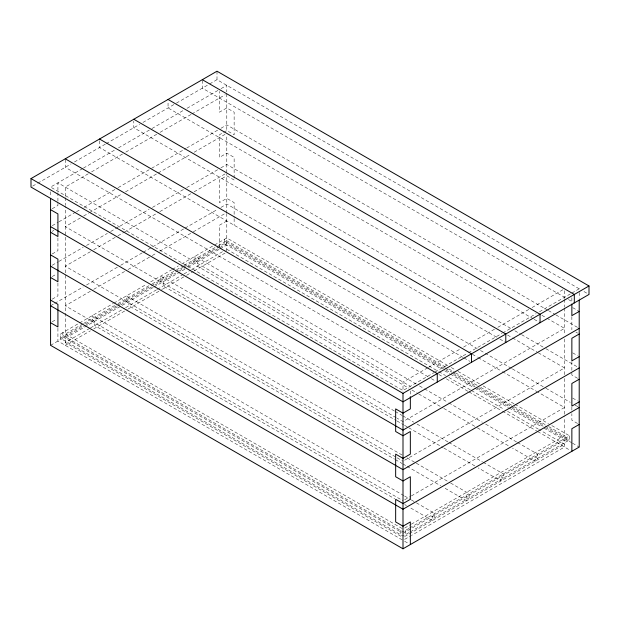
<?xml version="1.0" encoding="UTF-8"?>
<svg xmlns="http://www.w3.org/2000/svg" width="620" height="620" viewBox="0 0 620 620"><rect width="100%" height="100%" fill="white"/><g stroke="black" fill="none" stroke-linecap="round" stroke-linejoin="round"><path stroke-width="0.46" stroke-dasharray="3.1 2.33" d="M32.674 186.108L36.851 183.691M37.688 183.21L71.114 163.912M74.454 161.983L105.377 144.127M106.214 143.646L139.639 124.349M142.98 122.419L175.576 103.602M176.413 103.122L208.839 84.398M209.661 83.925L217 79.685L580.622 289.618M82.576 168.601L50.577 187.07L403 390.538L434.163 372.55M83.413 168.113L115.165 149.784M118.505 147.855L151.102 129.037M151.939 128.549L183.691 110.221M187.038 108.291L219.449 89.575M221.077 88.629L226.788 85.335L226.788 91.931M88.242 173.802L65.263 187.07L65.263 196.718M91.59 171.872L122.504 154.024M125.852 152.094L156.767 134.238M160.115 132.308L191.037 114.46M191.867 113.972L225.161 94.759M52.212 208.738L57.923 205.437L57.923 182.83L410.339 386.299M52.251 225.672L58.094 222.293M58.931 221.813L75.632 212.172M76.469 211.684L80.647 209.273M83.987 207.351L117.389 188.061M118.226 187.581L150.792 168.78M151.629 168.291L185.868 148.529M186.705 148.041L217.604 130.2M220.945 128.278L226.788 124.899L547.568 310.101M52.212 231.345L53.839 230.4M80.329 217.938L65.263 226.633L396.296 417.756M83.677 216L88.699 213.102M89.536 212.621L122.171 193.773M125.519 191.844L157.325 173.484M158.162 173.003L190.805 154.155M194.153 152.225L225.951 133.858M52.212 253.952L57.923 250.658L57.923 237.468M52.251 265.236L58.094 261.857M58.931 261.377L83.15 247.396M86.49 245.466L107.368 233.415M110.709 231.485L149.125 209.304M152.466 207.374L185.868 188.093M186.705 187.604L217.604 169.764M220.945 167.842L226.788 164.463L511.531 328.856M90.373 251.704L65.263 266.197L396.296 457.32M93.721 249.767L117.149 236.243M117.986 235.755L123.845 232.376M124.682 231.888L158.999 212.079M159.836 211.598L190.805 193.719M194.153 191.789L226.788 172.941L226.788 135.261M52.212 276.559L56.288 274.203M52.212 299.166L57.923 295.872L57.923 282.681M50.577 305.761L53.917 303.831M54.754 303.351L83.15 286.959M86.49 285.029L117.389 267.189M120.73 265.259L142.445 252.728M143.274 252.239L184.202 228.617M185.031 228.137L217.604 209.328M220.945 207.406L226.788 204.026L477.168 348.579M90.373 291.268L65.263 305.761L403 500.751M93.721 289.331L124.682 271.452M128.03 269.522L151.466 255.99M152.303 255.51L156.488 253.092M159.836 251.162L192.479 232.314M193.316 231.833L226.788 212.505L226.788 173.91M52.212 321.772L56.288 319.424M226.788 220.983L219.449 225.223L219.449 246.892M408.859 532.696L403 536.075L60.365 338.264L60.365 334.025L78.787 323.384M79.554 322.942L113.08 303.591M113.871 303.134L146.506 284.286M150.683 281.883L171.616 269.793M172.407 269.336L178.312 265.926M181.606 264.027L226.788 237.94L447.95 365.622M82.84 323.873L65.263 334.025L65.263 206.367M83.677 323.392L114.638 305.513M117.986 303.583L151.466 284.255M152.303 283.766L175.739 270.243M176.576 269.754L183.272 265.895M184.109 265.406L217.581 246.078M218.418 245.597L226.788 240.762M60.365 338.264L82.135 325.694M85.413 323.803L117.258 305.42M118.056 304.955L150.691 286.115M151.528 285.626L174.964 272.103M175.755 271.645L183.272 267.305M184.109 266.817L226.788 242.18L444.602 367.931M50.577 345.325L85.537 325.144M86.374 324.655L119.854 305.327M120.691 304.846L151.66 286.967M155.008 285.037L175.925 272.955M179.273 271.025L185.969 267.158M186.806 266.678L226.788 243.59L445.276 369.729M153.14 287.525L65.263 338.264L65.263 345.325L90.373 330.832M153.962 287.052L184.946 269.165M188.232 267.267L219.255 249.356M220.092 248.868L226.788 245.001L226.788 252.069M89.737 328.368L65.263 342.496L402.163 537.005M90.551 327.903L124.713 308.171M125.55 307.69L156.472 289.842M157.309 289.362L183.218 274.404M184.047 273.916L190.735 270.056M191.572 269.576L225.161 250.185M93.721 328.894L127.193 309.566M128.03 309.086L161.51 289.757M162.347 289.276L185.783 275.745M186.62 275.264L193.316 271.397M194.153 270.917L225.114 253.037M427.653 367.831L403 382.06L403 391.708M428.49 367.342L460.242 349.013M463.589 347.084L494.504 329.228M497.852 327.298L528.767 309.45M532.115 307.52L562.898 289.749M434.992 372.07L467.589 353.253M468.425 352.764L501.851 333.467M502.688 332.987L536.114 313.689M539.454 311.759L571.051 293.516M571.865 293.043L579.212 288.804L579.212 291.632M404.674 460.218L564.525 367.931L537.711 352.447M404.674 499.79L410.533 496.403M411.37 495.923L564.525 407.495L537.711 392.01M404.674 528.046L410.533 524.667M411.37 524.179L564.525 435.759L564.525 417.857M408.859 528.457L403 531.836L60.365 334.025M409.634 528.007L569.423 435.759L569.423 439.999L409.634 532.247M403 533.254L564.525 439.999L564.525 447.059L411.37 535.486M404.635 536.548L564.525 444.23L539.385 429.722M404.674 539.354L410.533 535.967M583.97 291.555L589 294.454M565.099 297.615L202.314 88.164L202.314 79.685M568.455 299.545L573.477 302.452M572.686 307.644L578.398 310.938M548.406 310.581L555.109 314.449M555.946 314.937L579.212 328.368M575.949 332.134L577.577 333.079M541.896 315.301L546.088 317.727M546.925 318.207L564.525 328.368L403 421.623L397.133 418.236M533.347 318.843L168.051 107.942L168.051 101.347M534.184 319.331L540.051 322.718M572.686 352.858L577.577 355.686M514.879 330.793L520.746 334.18M521.583 334.661L545.05 348.208M545.887 348.696L578.398 367.459M507.54 335.033L511.732 337.451M512.57 337.931L536.874 351.966M234.135 180.009L226.788 175.77L219.449 180.009L219.449 202.616L226.788 198.377L234.135 202.616L234.135 217.69M577.577 378.293L571.865 374.999L571.865 372.171M496.574 337.179L133.788 127.728L133.788 121.133M499.921 339.109L505.788 342.496M572.686 398.079L577.577 400.9M480.523 350.517L511.531 368.42M512.368 368.9L545.05 387.771M545.887 388.26L570.191 402.287M575.135 405.139L578.398 407.022M472.339 354.276L477.369 357.174M478.206 357.663L501.673 371.21M502.51 371.69L536.874 391.53M463.148 357.446L99.525 147.506L99.525 139.027M463.985 357.926L469.851 361.313M577.577 423.507L571.865 420.213L571.865 413.618M451.298 367.559L454.654 369.497M458.002 371.426L479.787 384.005M483.135 385.942L514.127 403.837M514.972 404.318L548.475 423.661M551.831 425.599L569.423 435.759M445.524 367.048L224.339 239.351L224.339 243.59L441.332 368.869M448.872 368.985L454.739 372.372M455.576 372.853L477.369 385.438M480.717 387.368L513.407 406.239M514.244 406.728L545.251 424.63M548.607 426.56L566.975 437.17L566.975 441.409L542.74 427.413M445.439 368.412L452.135 372.279M452.98 372.767L475.594 385.826M478.95 387.763L510.779 406.139M511.616 406.619L544.29 425.483M545.127 425.971L569.423 439.999M446.113 370.218L450.298 372.635M453.646 374.565L511.407 407.914M512.244 408.394L544.887 427.242M545.724 427.73L571.679 442.711M572.516 443.192L579.212 447.059M444.687 370.806L449.709 373.705M450.554 374.193L474.013 387.74M474.858 388.221L508.377 407.58M509.214 408.061L541.896 426.932M226.788 249.24L437.983 371.171M438.821 371.659L445.524 375.526M448.872 377.464L470.665 390.042M471.502 390.53L504.184 409.394M507.54 411.331L538.548 429.234M438.821 374.48L443.006 376.906M446.361 378.836L468.146 391.414M468.991 391.902L501.673 410.773M502.51 411.254L536.874 431.094M537.711 431.574L570.237 450.36M428.048 376.743L65.263 167.292L65.263 158.813M431.396 378.673L435.589 381.091M416.136 383.997L194.975 256.308L194.975 260.547L197.424 261.958L197.424 266.197L408.611 388.128M419.484 385.927L423.677 388.345M424.514 388.833L447.966 402.372M448.803 402.861L482.314 422.204M485.669 424.134L516.662 442.037M517.499 442.517L537.602 454.127L537.602 458.366L535.161 456.948L535.161 461.187L512.531 448.128M411.967 390.065L417.834 393.452M418.671 393.933L442.975 407.968M443.811 408.448L476.493 427.32M477.33 427.808L509.175 446.191M394.436 411.029L160.712 276.086L160.712 280.325L163.161 281.744L163.161 285.983L396.141 420.492M395.273 411.517L401.977 415.385M402.814 415.865L413.703 422.158M417.058 424.088L448.051 441.982M448.888 442.471L482.399 461.815M483.236 462.295L503.339 473.905L503.339 478.144L500.898 476.733L500.898 480.973L478.268 467.906M396.978 420.972L403.682 424.847M404.519 425.328L407.867 427.265M408.712 427.746L443.068 447.586M443.904 448.066L474.912 465.969M402.062 454.995L126.449 295.872L126.449 300.111L128.898 301.522L128.898 305.761L394.56 459.141M407.084 457.893L415.462 462.737M416.299 463.218L449.81 482.561M450.647 483.05L469.077 493.69L469.077 497.93L466.635 496.512L466.635 500.751L444.005 487.692M397.133 457.8L403 461.187M395.397 459.629L402.101 463.496M402.938 463.977L406.294 465.914M407.131 466.403L440.65 485.755M403.821 495.574L92.186 315.65L92.186 319.889L94.635 321.307L94.635 325.547L394.653 498.759M404.659 496.054L410.525 499.441M411.362 499.929L415.547 502.347M416.384 502.828L434.814 513.468L434.814 517.708L432.365 516.297L432.365 520.537L409.743 507.47M404.713 504.564L406.387 505.532M402.163 528.527L62.814 332.607L62.814 336.846L402.163 532.766M402.163 539.834L57.923 341.085L57.923 327.903M404.635 541.26L408.712 543.616M579.212 292.57L579.212 298.228M571.865 297.755L571.865 303.405M571.865 316.595L571.865 329.778M571.865 361.809L571.865 371.233M571.865 407.022L571.865 412.68M564.525 290.733L564.525 298.453M564.525 299.421L564.525 307.14M564.525 308.101L564.525 335.126M564.525 338.985L564.525 374.689M564.525 378.549L564.525 416.919M410.339 391.011L410.339 395.723M405.449 530.425L405.449 534.665M400.551 530.425L400.551 534.665M234.135 178.126L234.135 157.395L226.788 153.163L219.449 157.395L219.449 134.788L226.788 130.549L234.135 134.788L234.135 112.181L226.788 107.942L219.449 112.181L219.449 91.458M234.135 218.628L234.135 225.223M226.788 93.814L226.788 131.448M226.788 213.451L226.788 243.59M217 71.207L217 79.685M65.263 197.687L65.263 205.406M50.577 191.782L50.577 196.494"/><path stroke-width="0.93" d="M31 178.591L217 71.207L589 285.975L589 294.454L403 401.845L31 187.07L31 178.591L403 393.367L589 285.975M579.212 311.411L571.865 315.65L571.865 304.35M579.212 328.368L403 430.102L50.577 226.633M579.212 334.017L571.865 338.257L571.865 360.863L579.212 356.632M579.212 367.931L403 469.666L50.577 266.197M579.212 379.238L571.865 383.478L571.865 406.085L579.212 401.845M579.212 407.495L403 509.229L50.577 305.761M579.212 424.452L571.865 428.691L571.865 451.298M50.577 198.377L50.577 345.325L403 548.793L579.212 447.059L579.212 300.111M202.314 79.685L574.314 294.454L574.314 302.932M168.051 99.464L540.051 314.239L540.051 322.718M133.788 119.249L505.788 334.017L505.788 342.496M99.525 139.027L471.525 353.803L471.525 362.281M65.263 158.813L437.263 373.581L437.263 382.06M50.577 209.676L57.923 213.915L57.923 236.522L50.577 232.283M50.577 254.897L57.923 259.129L57.923 281.744L50.577 277.504M50.577 300.111L57.923 304.35L57.923 326.957L50.577 322.718M410.339 396.661L410.339 408.906L403 413.145L395.661 408.906L395.661 431.512L403 435.752L410.339 431.512L410.339 454.127L403 458.366L395.661 454.127L395.661 476.733L403 480.973L410.339 476.733L410.339 499.34L403 503.579L395.661 499.34L395.661 521.947L403 526.186L410.339 521.947L410.339 544.554M403 393.367L403 548.793"/></g></svg>
